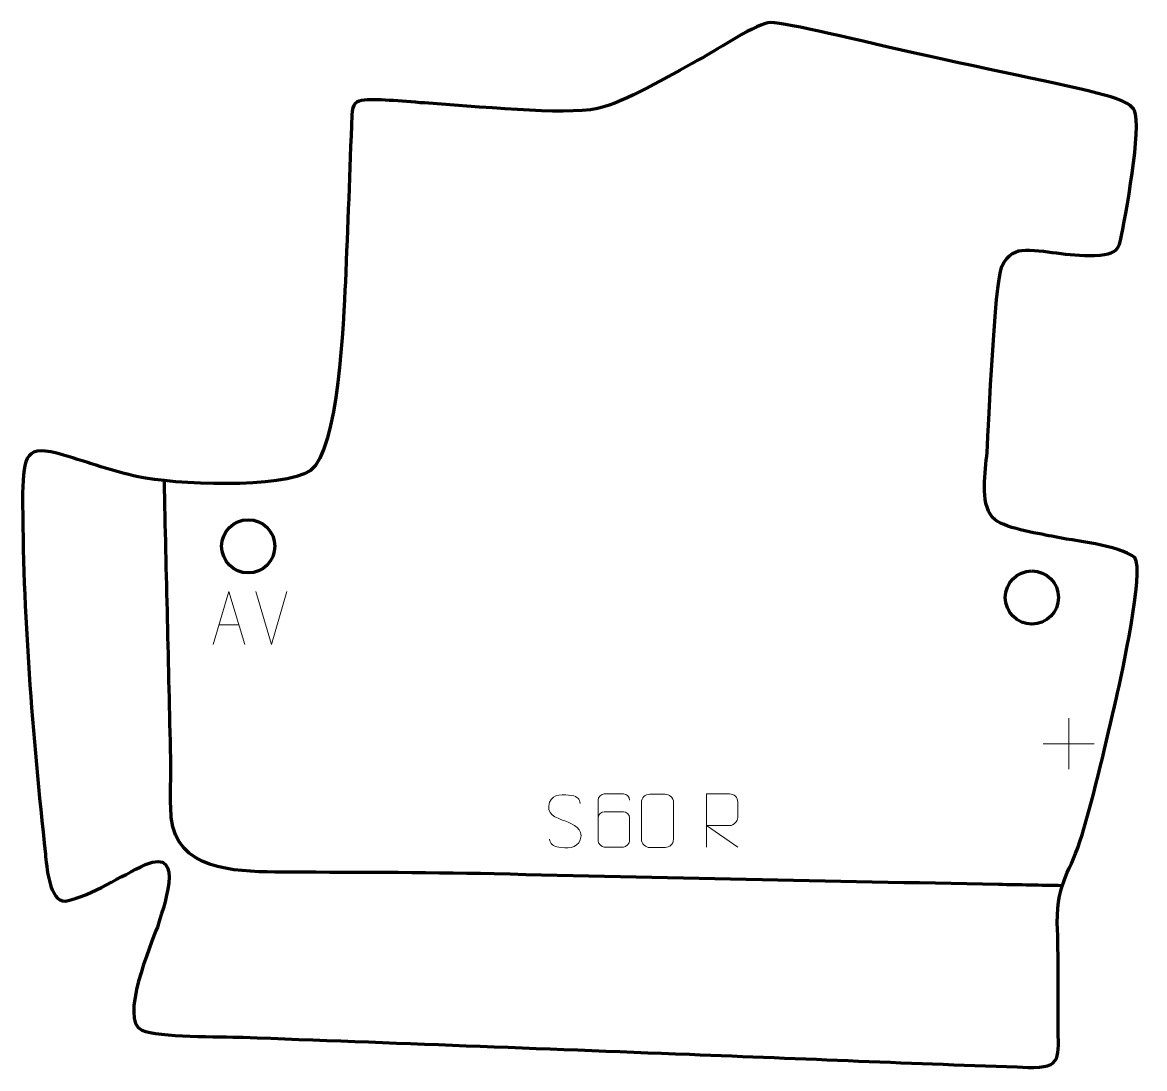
# Model space of a CAD drawing. Header units: millimetres. Extents: x 981 to 1508, y 263 to 755.
import ezdxf

# ---------------------------------------------------------------- set-up
doc = ezdxf.new("R2010")
doc.units = ezdxf.units.MM
doc.header["$MEASUREMENT"] = 0
doc.layers.add('layer 1', color=7, linetype='Continuous')
doc.layers.add('layer 2', color=7, linetype='Continuous')

msp = doc.modelspace()

# ---------------------------------------------------------------- linework, layer by layer
at = {"layer": 'layer 1', "color": 142, "lineweight": 200}
for centre in [(1087.0522, 508.4838), (1455.3514, 484.4071)]:
    msp.add_ellipse(centre, major_axis=(0, 12.5), ratio=1, dxfattribs=at)
at = {"layer": 'layer 1', "color": 142, "lineweight": 158}
msp.add_open_spline([(1469.6284, 348.902), (1459.6232, 349.0932), (1449.618, 349.2844), (1439.6128, 349.4756), (1439.6128, 349.4756), (1360.6049, 350.9852), (1281.7099, 352.5828), (1202.7075, 354.4498), (1202.7075, 354.4498), (1168.2144, 355.2389), (1134.0031, 355.0625), (1099.5426, 355.3181), (1099.5426, 355.3181), (1080.5542, 355.5748), (1053.0169, 356.4958), (1050.9185, 380.9596), (1050.9185, 380.9596), (1050.1657, 389.7363), (1050.8093, 399.7608), (1050.6625, 408.727), (1050.6625, 408.727), (1049.6954, 452.2691), (1048.583, 495.8075), (1047.6464, 539.3509)], degree=3, knots=[0, 0, 0, 0, 0.14285714, 0.14285714, 0.14285714, 0.14285714, 0.28571429, 0.28571429, 0.28571429, 0.28571429, 0.42857143, 0.42857143, 0.42857143, 0.42857143, 0.57142857, 0.57142857, 0.57142857, 0.57142857, 0.71428571, 0.71428571, 0.71428571, 0.71428571, 1, 1, 1, 1], dxfattribs=at)
at = {"layer": 'layer 1', "color": 250, "lineweight": 9}
for points, knots in [([(1070.5691, 462.3439), (1070.5691, 462.3439), (1077.9401, 487.2974), (1077.9401, 487.2974), (1077.9401, 487.2974), (1077.9401, 487.2974), (1085.51, 462.3439), (1085.51, 462.3439)], [0, 0, 0, 0, 0.33333333, 0.33333333, 0.33333333, 0.33333333, 1, 1, 1, 1]), ([(1235.8655, 379.3793), (1231.6172, 380.8497), (1226.7091, 382.6455), (1228.7142, 388.1658), (1228.7142, 388.1658), (1230.2177, 392.3057), (1235.4313, 391.9172), (1239.0349, 391.3161), (1239.0349, 391.3161), (1241.8955, 390.8389), (1242.7602, 389.6257), (1243.0708, 387.5416)], [0, 0, 0, 0, 0.25, 0.25, 0.25, 0.25, 0.5, 0.5, 0.5, 0.5, 1, 1, 1, 1]), ([(1266.3221, 389.1452), (1266.298, 390.4847), (1264.9418, 392.1379), (1263.3699, 392.1036), (1263.3699, 392.1036), (1260.3851, 392.1033), (1257.3999, 392.1033), (1254.4145, 392.1036), (1254.4145, 392.1036), (1253.1954, 392.1185), (1251.4672, 390.6809), (1251.4622, 389.1452), (1251.4622, 389.1452), (1251.4625, 382.7847), (1251.4625, 376.4239), (1251.4622, 370.0632), (1251.4622, 370.0632), (1251.4669, 368.9003), (1253.1954, 367.1292), (1254.4145, 367.1048), (1254.4145, 367.1048), (1257.3999, 367.1051), (1260.3851, 367.1051), (1263.3699, 367.1048), (1263.3699, 367.1048), (1264.648, 367.1486), (1266.3177, 368.7631), (1266.3221, 370.0632), (1266.3221, 370.0632), (1266.3221, 373.6465), (1266.3221, 377.2296), (1266.3221, 380.8123), (1266.3221, 380.8123), (1266.2836, 382.2905), (1264.7009, 383.7234), (1263.3699, 383.7214), (1263.3699, 383.7214), (1260.3851, 383.7217), (1257.3999, 383.7217), (1254.4145, 383.7214), (1254.4145, 383.7214), (1253.085, 383.7264), (1251.442, 382.2191), (1251.4837, 380.7906)], [0, 0, 0, 0, 0.08333333, 0.08333333, 0.08333333, 0.08333333, 0.16666667, 0.16666667, 0.16666667, 0.16666667, 0.25, 0.25, 0.25, 0.25, 0.33333333, 0.33333333, 0.33333333, 0.33333333, 0.41666667, 0.41666667, 0.41666667, 0.41666667, 0.5, 0.5, 0.5, 0.5, 0.58333333, 0.58333333, 0.58333333, 0.58333333, 0.66666667, 0.66666667, 0.66666667, 0.66666667, 0.75, 0.75, 0.75, 0.75, 0.83333333, 0.83333333, 0.83333333, 0.83333333, 1, 1, 1, 1]), ([(1275.8364, 391.9004), (1278.2025, 391.9004), (1280.569, 391.9004), (1282.9355, 391.9004), (1282.9355, 391.9004), (1284.916, 391.936), (1286.942, 390.4417), (1286.9691, 387.9996), (1286.9691, 387.9996), (1286.9687, 382.2422), (1286.9687, 376.4844), (1286.9691, 370.7262), (1286.9691, 370.7262), (1286.827, 368.3986), (1285.1206, 366.9163), (1282.9355, 366.9055), (1282.9355, 366.9055), (1280.5631, 366.9059), (1278.1907, 366.9059), (1275.8187, 366.9055), (1275.8187, 366.9055), (1273.8602, 366.7999), (1271.8538, 368.6878), (1271.8652, 370.7088), (1271.8652, 370.7088), (1271.8656, 376.4894), (1271.8656, 382.2697), (1271.8652, 388.0495), (1271.8652, 388.0495), (1271.8695, 390.1915), (1273.6466, 391.914), (1275.8364, 391.9004)], [0, 0, 0, 0, 0.11111111, 0.11111111, 0.11111111, 0.11111111, 0.22222222, 0.22222222, 0.22222222, 0.22222222, 0.33333333, 0.33333333, 0.33333333, 0.33333333, 0.44444444, 0.44444444, 0.44444444, 0.44444444, 0.55555556, 0.55555556, 0.55555556, 0.55555556, 0.66666667, 0.66666667, 0.66666667, 0.66666667, 0.77777778, 0.77777778, 0.77777778, 0.77777778, 1, 1, 1, 1]), ([(1302.4421, 367.1133), (1302.4421, 367.1133), (1302.4421, 392.0668), (1302.4421, 392.0668), (1302.4421, 392.0668), (1306.0369, 392.0668), (1309.6324, 392.0668), (1313.2276, 392.0668), (1313.2276, 392.0668), (1315.5529, 392.0291), (1317.1102, 390.5391), (1317.1061, 388.1727), (1317.1061, 388.1727), (1317.1057, 386.1372), (1317.1057, 383.0778), (1317.1061, 381.0418), (1317.1061, 381.0418), (1317.0996, 379.1663), (1315.2873, 377.2245), (1313.2778, 377.2054), (1313.2778, 377.2054), (1313.2778, 377.2054), (1302.4421, 377.2054), (1302.4421, 377.2054), (1302.4421, 377.2054), (1302.4421, 377.2054), (1317.0968, 367.1133), (1317.0968, 367.1133)], [0, 0, 0, 0, 0.125, 0.125, 0.125, 0.125, 0.25, 0.25, 0.25, 0.25, 0.375, 0.375, 0.375, 0.375, 0.5, 0.5, 0.5, 0.5, 0.625, 0.625, 0.625, 0.625, 0.75, 0.75, 0.75, 0.75, 1, 1, 1, 1]), ([(1235.8655, 379.3792), (1239.8841, 377.7325), (1244.9136, 375.8442), (1243.0796, 370.4839), (1243.0796, 370.4839), (1241.6198, 366.2175), (1236.709, 366.4742), (1232.9829, 367.0289), (1232.9829, 367.0289), (1230.2329, 367.4387), (1229.012, 368.6522), (1228.634, 370.7644)], [0, 0, 0, 0, 0.25, 0.25, 0.25, 0.25, 0.5, 0.5, 0.5, 0.5, 1, 1, 1, 1])]:
    msp.add_open_spline(points, degree=3, knots=knots, dxfattribs=at)
for points in [[(1097.9286, 462.3366), (1097.9286, 462.3366), (1090.6068, 487.2902), (1090.6068, 487.2902)], [(1105.2505, 487.2902), (1105.2505, 487.2902), (1097.9287, 462.3366), (1097.9287, 462.3366)], [(1073.2917, 471.5933), (1073.2917, 471.5933), (1082.7874, 471.5933), (1082.7874, 471.5933)], [(1472.6978, 427.6434), (1472.6978, 427.6434), (1472.6978, 403.6655), (1472.6978, 403.6655)], [(1460.7089, 415.6544), (1460.7089, 415.6544), (1484.6868, 415.6544), (1484.6868, 415.6544)]]:
    msp.add_open_spline(points, degree=3, dxfattribs=at)
at = {"layer": 'layer 2', "color": 242, "lineweight": 158}
msp.add_open_spline([(1494.8767, 718.9633), (1499.2126, 717.4396), (1502.5002, 715.5946), (1503.5818, 713.3763), (1503.5818, 713.3763), (1507.2446, 705.864), (1499.1832, 662.6237), (1497.016, 652.3095), (1497.016, 652.3095), (1495.7504, 646.9189), (1493.2799, 645.9266), (1487.3758, 645.4191), (1487.3758, 645.4191), (1473.7104, 644.2443), (1463.8999, 647.7139), (1452.3075, 647.669), (1452.3075, 647.669), (1447.8476, 647.6518), (1444.1646, 646.0474), (1441.1981, 640.0707), (1441.1981, 640.0707), (1437.762, 630.3452), (1435.2539, 567.7358), (1434.2689, 552.6321), (1434.2689, 552.6321), (1433.6475, 543.4366), (1430.7209, 529.5455), (1436.9046, 521.9449), (1436.9046, 521.9449), (1441.671, 516.9572), (1457.8048, 514.665), (1464.7443, 513.176), (1464.7443, 513.176), (1475.6473, 510.8366), (1495.4278, 509.2958), (1503.7556, 503.2489), (1503.7556, 503.2489), (1508.3153, 496.7529), (1497.3614, 447.3562), (1495.1135, 437.1681), (1495.1135, 437.1681), (1490.3767, 416.3131), (1484.9436, 393.2592), (1478.9439, 372.8177), (1478.9439, 372.8177), (1473.7157, 355.0049), (1467.2381, 351.6889), (1467.3023, 331.4874), (1467.3023, 331.4874), (1467.8371, 315.0644), (1467.8362, 299.8658), (1467.7021, 283.4659), (1467.7021, 283.4659), (1467.6406, 268.5939), (1470.2943, 262.9521), (1453.4021, 263.5206), (1453.4021, 263.5206), (1400.4397, 265.3028), (1347.4299, 267.625), (1294.4691, 269.6597), (1294.4691, 269.6597), (1224.523, 272.3443), (1154.5791, 275.0944), (1084.6282, 277.6485), (1084.6282, 277.6485), (1073.8701, 278.0413), (1044.9986, 277.4786), (1037.0227, 281.0216), (1037.0227, 281.0216), (1026.2755, 285.7958), (1041.4247, 321.382), (1044.3659, 329.4997), (1044.3659, 329.4997), (1046.5657, 337.1628), (1058.281, 367.3472), (1038.8562, 358.8208), (1038.8562, 358.8208), (1026.4473, 353.3739), (1014.7355, 344.6198), (1001.1213, 341.6842), (1001.1213, 341.6842), (993.4798, 341.1191), (992.2862, 358.5663), (991.7243, 363.8098), (991.7243, 363.8098), (985.7511, 419.5456), (980.9469, 477.3521), (981.0327, 533.3929), (981.0327, 533.3929), (981.5895, 551.0079), (982.0537, 556.7736), (1000.3202, 551.3819), (1000.3202, 551.3819), (1011.8829, 547.8452), (1023.5079, 543.7314), (1035.3188, 541.1625), (1035.3188, 541.1625), (1051.7134, 537.5967), (1103.0668, 535.1227), (1116.2876, 544.1587), (1116.2876, 544.1587), (1129.5284, 553.2084), (1131.7997, 615.7387), (1132.7103, 632.67), (1132.7103, 632.67), (1133.826, 658.8257), (1134.738, 685.0872), (1135.7678, 711.2598), (1135.7678, 711.2598), (1135.9804, 716.6631), (1137.8551, 717.8521), (1141.5882, 718.204), (1141.5882, 718.204), (1148.5856, 718.8636), (1160.9544, 717.4736), (1172.0171, 716.7404), (1172.0171, 716.7404), (1202.6816, 714.708), (1240.1113, 710.6487), (1254.1898, 715.0085), (1254.1898, 715.0085), (1267.1878, 719.0337), (1288.0548, 731.3655), (1300.84, 738.3426), (1300.84, 738.3426), (1307.1101, 741.7643), (1326.8001, 754.7598), (1332.4685, 754.6596), (1332.4685, 754.6596), (1341.3035, 754.5035), (1372.111, 746.5206), (1406.8909, 738.8823), (1406.8909, 738.8823), (1444.1718, 730.6948), (1483.9861, 722.7905), (1494.8767, 718.9633)], degree=3, knots=[0, 0, 0, 0, 0.02857143, 0.02857143, 0.02857143, 0.02857143, 0.05714286, 0.05714286, 0.05714286, 0.05714286, 0.08571429, 0.08571429, 0.08571429, 0.08571429, 0.11428571, 0.11428571, 0.11428571, 0.11428571, 0.14285714, 0.14285714, 0.14285714, 0.14285714, 0.17142857, 0.17142857, 0.17142857, 0.17142857, 0.2, 0.2, 0.2, 0.2, 0.22857143, 0.22857143, 0.22857143, 0.22857143, 0.25714286, 0.25714286, 0.25714286, 0.25714286, 0.28571429, 0.28571429, 0.28571429, 0.28571429, 0.31428571, 0.31428571, 0.31428571, 0.31428571, 0.34285714, 0.34285714, 0.34285714, 0.34285714, 0.37142857, 0.37142857, 0.37142857, 0.37142857, 0.4, 0.4, 0.4, 0.4, 0.42857143, 0.42857143, 0.42857143, 0.42857143, 0.45714286, 0.45714286, 0.45714286, 0.45714286, 0.48571429, 0.48571429, 0.48571429, 0.48571429, 0.51428571, 0.51428571, 0.51428571, 0.51428571, 0.54285714, 0.54285714, 0.54285714, 0.54285714, 0.57142857, 0.57142857, 0.57142857, 0.57142857, 0.6, 0.6, 0.6, 0.6, 0.62857143, 0.62857143, 0.62857143, 0.62857143, 0.65714286, 0.65714286, 0.65714286, 0.65714286, 0.68571429, 0.68571429, 0.68571429, 0.68571429, 0.71428571, 0.71428571, 0.71428571, 0.71428571, 0.74285714, 0.74285714, 0.74285714, 0.74285714, 0.77142857, 0.77142857, 0.77142857, 0.77142857, 0.8, 0.8, 0.8, 0.8, 0.82857143, 0.82857143, 0.82857143, 0.82857143, 0.85714286, 0.85714286, 0.85714286, 0.85714286, 0.88571429, 0.88571429, 0.88571429, 0.88571429, 0.91428571, 0.91428571, 0.91428571, 0.91428571, 0.94285714, 0.94285714, 0.94285714, 0.94285714, 1, 1, 1, 1], dxfattribs=at)

doc.saveas('drawing.dxf')
